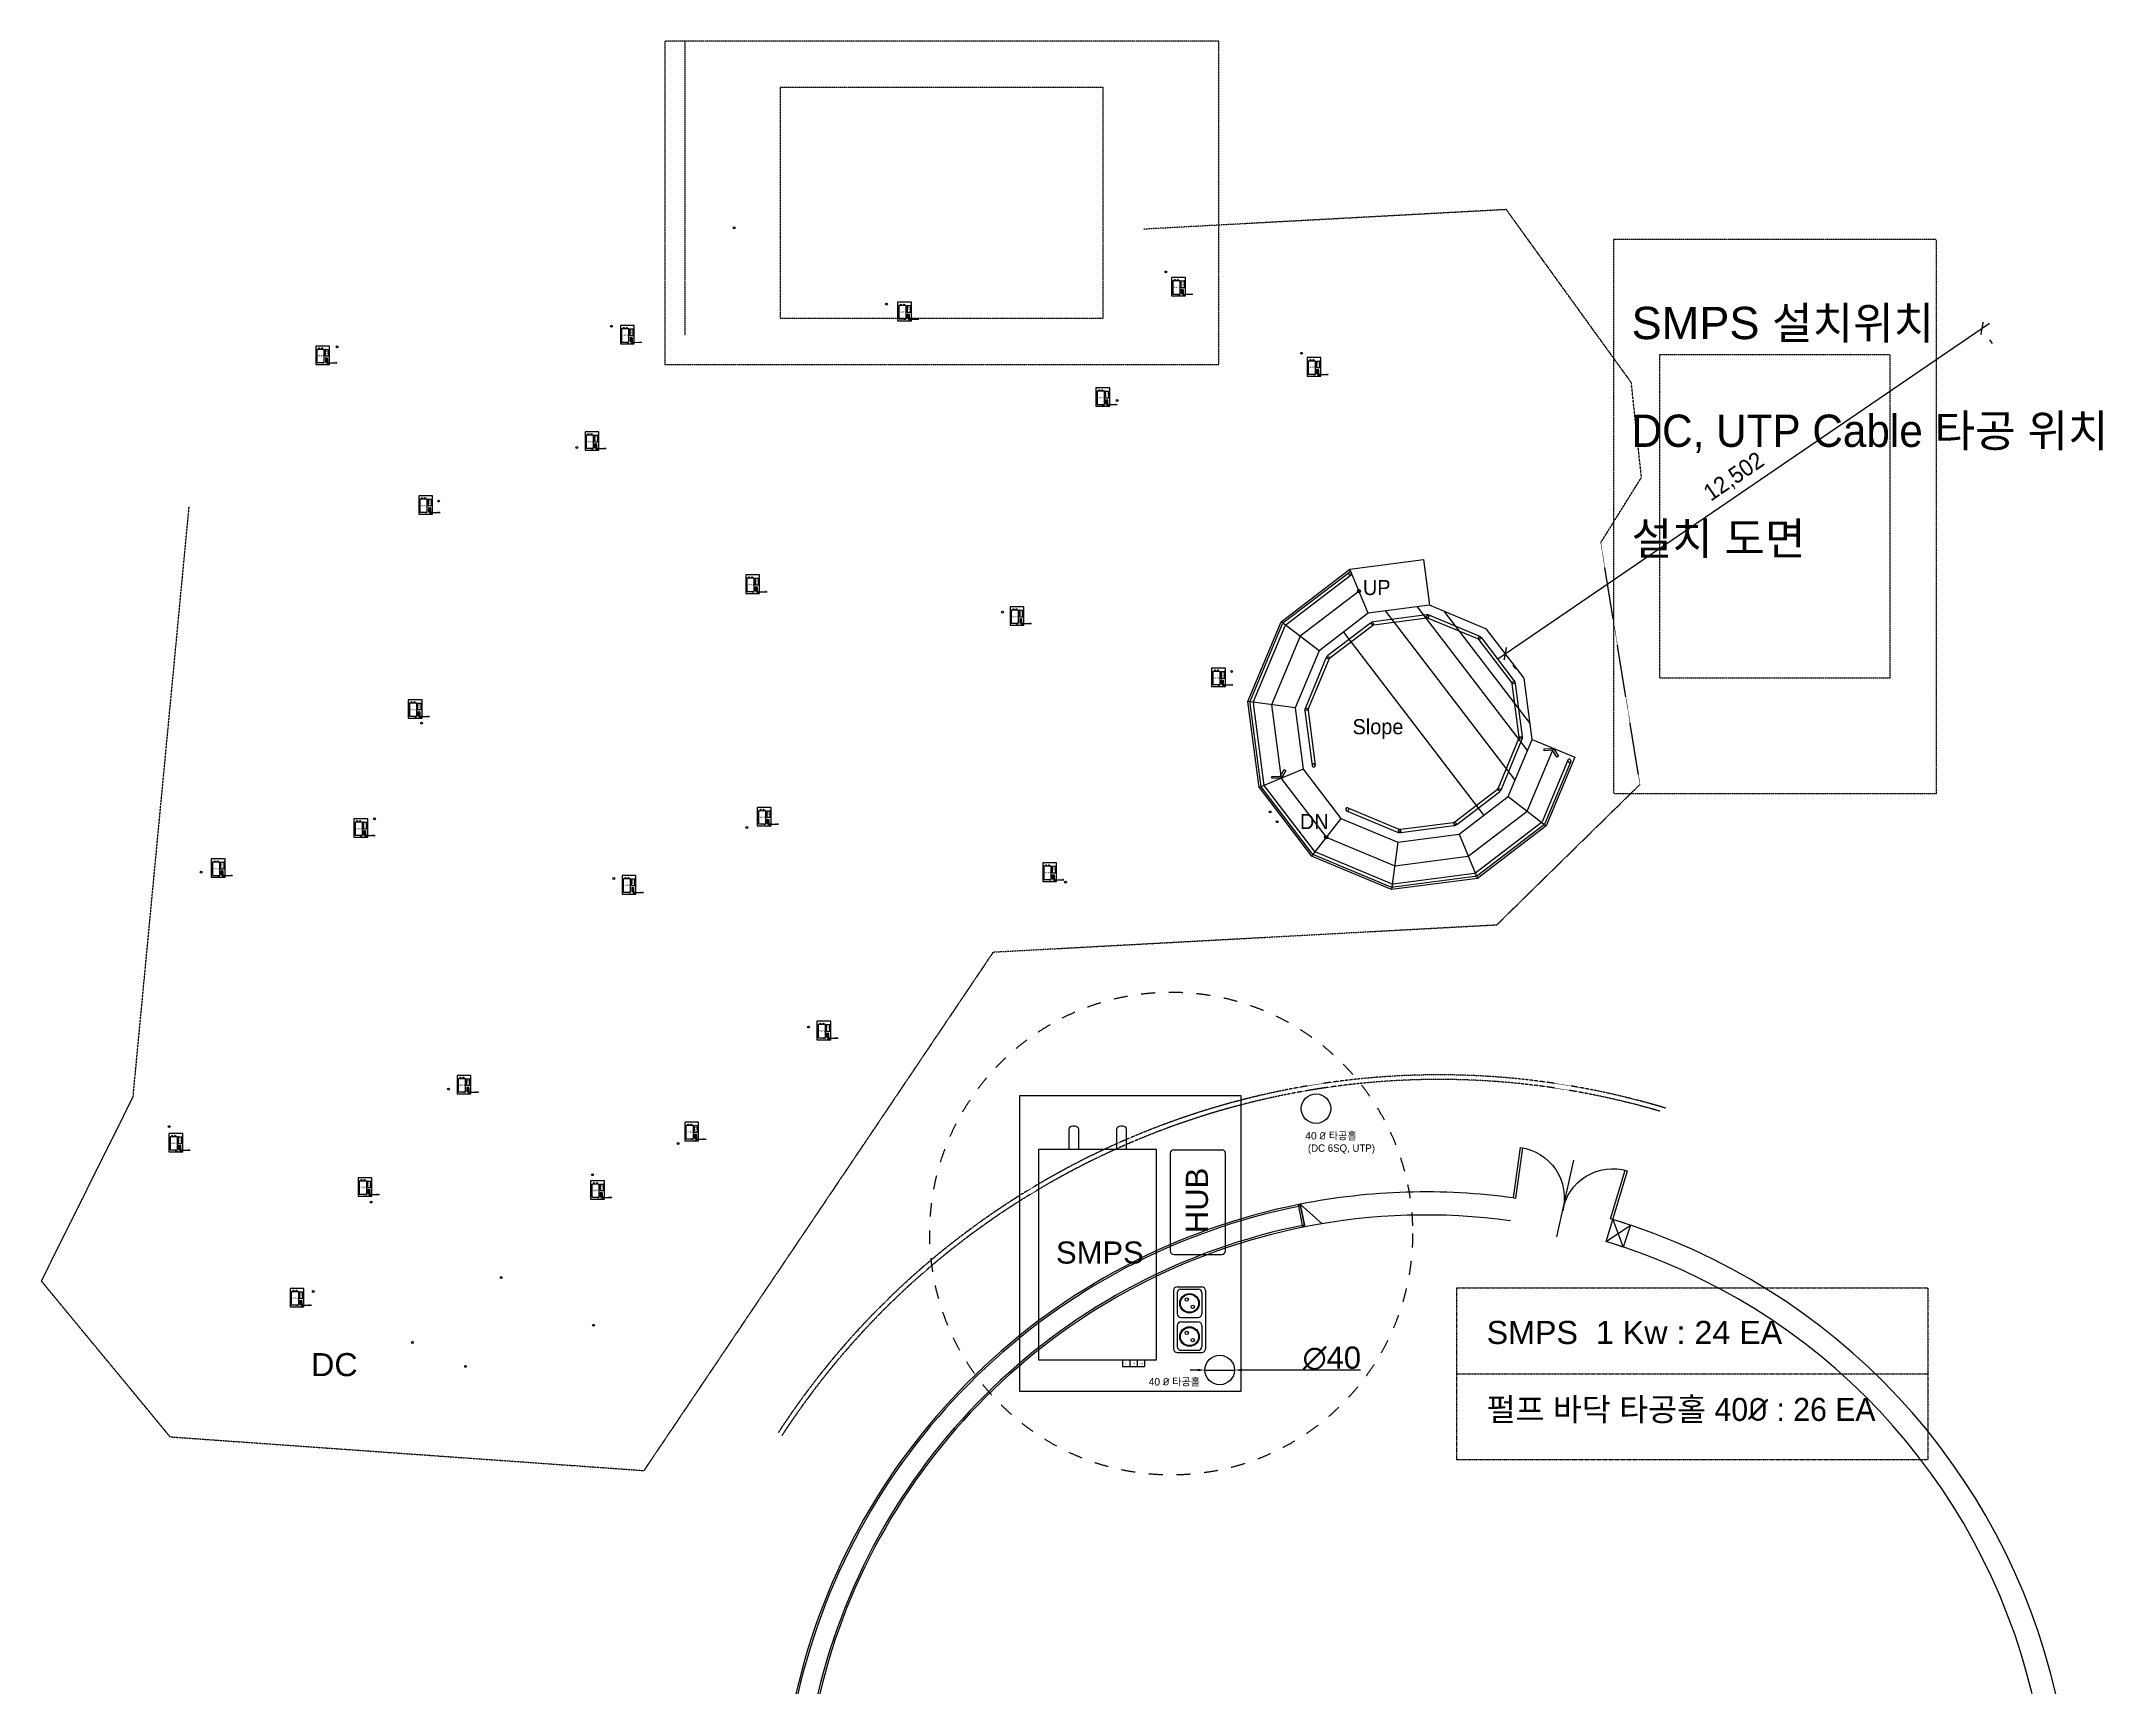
# Model space of a CAD drawing. Header units: millimetres. Extents: x -9372 to 300256, y -58520 to 166772.
# Drawn here: x 91385 to 136048, y 59517 to 95313 of the extents above; entities that cross this region are included whole.
import ezdxf

# ---------------------------------------------------------------- set-up
doc = ezdxf.new("R2010")
doc.units = ezdxf.units.MM
doc.linetypes.add('HIDDEN2', pattern=[0.1875, 0.125, -0.0625])
doc.linetypes.add('JIS_02_1.0', pattern=[2, 1, -1])
for name, color, linetype in [('2-몰탈', 9, 'Continuous'), ('arredi', 3, 'Continuous'), ('DWG', 7, 'Continuous'), ('SMPS 박스', 7, 'Continuous'), ('원본-1층 평면도$0$$0$LEADER', 6, 'Continuous'), ('원본-1층 평면도$0$200-EquipID-2d', 7, 'Continuous'), ('치수선', 7, 'Continuous')]:
    doc.layers.add(name, color=color, linetype=linetype)
doc.styles.add('CHIHOP', font='HYWULM.TTF')
doc.styles.add('LAY-OUT', font='HYWULM.TTF')
doc.styles.get("Standard").update_dxf_attribs({"font": 'ARIAL.TTF'})
doc.dimstyles.new('ARTware', dxfattribs={"dimtxt": 30, "dimasz": 10, "dimexe": 1.25, "dimexo": 10, "dimtad": 1, "dimtxsty": 'Standard', "dimcen": 2.5, "dimclrt": 1, "dimadec": 0, "dimazin": 0, "dimtfac": 1, "dimtmove": 0, "dimatfit": 3, "dimfxl": 1, "dimarcsym": 0})
doc.dimstyles.new('SCALE 200', dxfattribs={"dimscale": 200, "dimtxt": 1.8, "dimasz": 1, "dimexe": 1.5, "dimexo": 2, "dimgap": 0.7, "dimtad": 1, "dimdec": 0, "dimzin": 0, "dimlunit": 6, "dimtxsty": 'LAY-OUT', "dimblk": 'ARCHTICK', "dimcen": 0, "dimdle": 1, "dimclrd": 8, "dimclre": 8, "dimclrt": 6, "dimadec": 0, "dimazin": 0, "dimtfac": 1, "dimtdec": 0, "dimtix": 1, "dimtmove": 2, "dimatfit": 0, "dimldrblk": 'ARCHTICK', "dimfxl": 1.5, "dimtolj": 1, "dimtzin": 0, "dimarcsym": 0})

# ---------------------------------------------------------------- blocks, each defined once
blk = doc.blocks.new('*D6')
at = {"layer": 'Defpoints', "color": 0}
for p in [(-626.1, 14915.9), (-586.1, 14915.9)]:
    blk.add_point(p, dxfattribs=at)
at = {"layer": 'SMPS 박스', "color": 0, "lineweight": -2}
for p, q in [((-636.1, 14915.9), (-646.1, 14915.9)), ((-626.1, 14915.9), (-586.1, 14915.9)), ((-415.6, 14915.8), (-576.1, 14915.9))]:
    blk.add_line(p, q, dxfattribs=at)
at = {"layer": 'SMPS 박스', "color": 0}
for points in [[(-636.1, 14917.5), (-636.1, 14914.2), (-626.1, 14915.9)], [(-576.1, 14917.5), (-576.1, 14914.2), (-586.1, 14915.9)]]:
    blk.add_solid(points, dxfattribs=at)
at = {"layer": 'SMPS 박스', "color": 1, "insert": (-454.3, 14931.7), "char_height": 30, "attachment_point": 5, "rotation": 359.9745}
blk.add_mtext('∅40', dxfattribs=at)
blk = doc.blocks.new('A$C0E6B04B3')
at = {"layer": '2-몰탈', "color": 8, "ltscale": 0.5}
for p, q in [((766, 2302), (0, 1512)), ((802, 2267), (37, 1478)), ((766, 2302), (802, 2267)), ((2418, 929), (1786, 30)), ((2459, 900), (1826, 0)), ((2459, 900), (2418, 929))]:
    blk.add_line(p, q, dxfattribs=at)
for centre, start, end in [((766, 2302), 225.8758, 322.6302), ((2459, 900), 138.1273, 234.8817)]:
    blk.add_arc(centre, 1100, start, end, dxfattribs=at)
blk = doc.blocks.new('미르무대')
at = {"layer": '원본-1층 평면도$0$200-EquipID-2d', "ltscale": 0.5}
h = blk.add_hatch(color=8, dxfattribs=at)
h.dxf.hatch_style = 1
edge = h.paths.add_edge_path()
edge.add_arc((3613407, -200887), 33.3, 0, 360)
h = blk.add_hatch(color=8, dxfattribs=at)
h.dxf.hatch_style = 1
edge = h.paths.add_edge_path()
edge.add_arc((3613012, -206252), 33.3, 0, 360)
at = {"color": 7, "linetype": 'ByBlock', "ltscale": 100}
blk.add_line((3613193, -200517), (3613216, -200543), dxfattribs=at)
at = {"layer": '2-몰탈', "color": 1, "lineweight": 25, "ltscale": 0.5}
for p, q in [((3611873, -201702), (3613220, -200540)), ((3611269, -203410), (3611854, -201730)), ((3611603, -205209), (3611266, -203444)), ((3618137, -204274), (3617662, -205638)), ((3612777, -206569), (3611603, -205209)), ((3617643, -205666), (3616296, -206828)), ((3614484, -207173), (3612804, -206588)), ((3616266, -206842), (3614518, -207176))]:
    blk.add_line(p, q, dxfattribs=at)
at = {"layer": '2-몰탈', "color": 6, "lineweight": 25, "ltscale": 0.5}
blk.add_line((3611496, -205260), (3612721, -206680), dxfattribs=at)
for points in [[(3611496, -205260), (3611144, -203418), (3611762, -201647), (3613182, -200421), (3614761, -200120), (3614948, -201103)], [(3617339, -203874), (3618284, -204203), (3617755, -205721), (3616335, -206946), (3614492, -207298), (3612721, -206680)]]:
    blk.add_lwpolyline(points, dxfattribs=at)
at = {"layer": '2-몰탈', "color": 1, "lineweight": 25, "ltscale": 0.5}
for points in [[(3618203, -204297), (3617728, -205661, -0.131652), (3617689, -205719), (3616342, -206881, -0.131652), (3616279, -206911), (3614531, -207244, -0.131652), (3614461, -207239), (3612781, -206654, -0.131652), (3612724, -206614), (3611538, -205240), (3611198, -203457, -0.131652), (3611203, -203387), (3611788, -201707, -0.131652), (3611828, -201649), (3613175, -200487)], [(3613419, -205653), (3614549, -206047, 0.131652), (3614619, -206052), (3615759, -205835, 0.131652), (3615822, -205804), (3616700, -205046, 0.131652), (3616739, -204988), (3617121, -203893, 0.131652), (3617126, -203823), (3616909, -202683, 0.131652), (3616879, -202621), (3616121, -201742, 0.131652), (3616063, -201703), (3614967, -201321, 0.131652), (3614897, -201316), (3613758, -201533, 0.131652), (3613695, -201564), (3612816, -202321, 0.131652), (3612777, -202379), (3612395, -203475, 0.131652), (3612390, -203545), (3612614, -204720)], [(3613442, -205587), (3614572, -205981, 0.131652), (3614606, -205983), (3615745, -205766, 0.131652), (3615776, -205751), (3616654, -204993, 0.131652), (3616673, -204965), (3617055, -203870, 0.131652), (3617057, -203836), (3616840, -202697, 0.131652), (3616826, -202666), (3616068, -201788, 0.131652), (3616040, -201769), (3614944, -201387, 0.131652), (3614911, -201385), (3613771, -201602, 0.131652), (3613741, -201617), (3612862, -202374, 0.131652), (3612843, -202402), (3612461, -203498, 0.131652), (3612459, -203531), (3612683, -204707)]]:
    blk.add_lwpolyline(points, format="xyb", dxfattribs=at)
at = {"layer": '2-몰탈', "color": 6, "lineweight": 25, "ltscale": 0.5}
blk.add_lwpolyline([(3616213, -201543), (3614948, -201103), (3613632, -201353), (3612618, -202229), (3612177, -203494), (3612428, -204810), (3613303, -205824), (3614568, -206265), (3615884, -206014), (3616899, -205139), (3617339, -203874), (3617089, -202558)], close=True, dxfattribs=at)
at = {"layer": '2-몰탈', "color": 1, "lineweight": 25, "ltscale": 0.5}
for centre, radius, start, end in [((3613193, -200517), 35, 310.7895, 130.7895), ((3611916, -201751), 65, 130.7895, 160.7895), ((3611330, -203431), 65, 160.7895, 190.7895), ((3618170, -204285), 35, 340.7895, 160.7895), ((3612649, -204713), 35, 190.7895, 10.7895), ((3613431, -205620), 35, 70.7895, 250.7895), ((3617601, -205616), 65, 310.7895, 340.7895), ((3612826, -206526), 65, 220.7895, 250.7895), ((3614506, -207112), 65, 250.7895, 280.7895), ((3616254, -206779), 65, 280.7895, 310.7895)]:
    blk.add_arc(centre, radius, start, end, dxfattribs=at)
at = {"layer": '원본-1층 평면도$0$$0$LEADER', "color": 8}
for points in [[(3617933, -204200), (3617901, -204224), (3617793, -204081), (3617616, -204103), (3617611, -204063), (3617812, -204038)], [(3611760, -205045), (3611758, -205005), (3611936, -204996), (3612018, -204837), (3612054, -204855), (3611962, -205035)]]:
    blk.add_lwpolyline(points, close=True, dxfattribs=at)
for centre, start, end in [((3613193, -200517), 130.7895, 310.7896), ((3618170, -204285), 160.7895, 340.7895)]:
    blk.add_arc(centre, 35, start, end, dxfattribs=at)
at = {"layer": '원본-1층 평면도$0$200-EquipID-2d', "color": 8, "ltscale": 0.5}
for p, q in [((3613632, -201353), (3613182, -200421)), ((3614007, -201282), (3617024, -204779)), ((3614687, -201152), (3617252, -204125)), ((3615269, -201214), (3617276, -203540)), ((3612618, -202229), (3611762, -201647)), ((3613125, -201791), (3616391, -205577)), ((3612177, -203494), (3611144, -203418)), ((3612428, -204810), (3611496, -205260)), ((3616899, -205139), (3617755, -205721)), ((3613303, -205824), (3612721, -206680)), ((3614568, -206265), (3614492, -207298)), ((3615884, -206014), (3616335, -206946))]:
    blk.add_line(p, q, dxfattribs=at)
blk.add_lwpolyline([(3613440, -200881), (3613407, -200887), (3612190, -201938), (3611661, -203456), (3611962, -205035), (3613012, -206252), (3614530, -206781), (3616109, -206480), (3617327, -205430), (3617812, -204038)], dxfattribs=at)
for centre, radius in [((3613407, -200887), 33.3), ((3614925, -201349), 25), ((3613740, -201576), 25), ((3616075, -201748), 25), ((3612822, -202367), 25), ((3616866, -202665), 25), ((3612423, -203512), 25), ((3617094, -203848), 25), ((3616694, -205000), 25), ((3615777, -205792), 25), ((3613012, -206252), 33.3), ((3614591, -206019), 25)]:
    blk.add_circle(centre, radius, dxfattribs=at)
for centre, start, end in [((3612649, -204713), 10.7895, 190.7895), ((3613431, -205620), 250.7895, 70.7895)]:
    blk.add_arc(centre, 35, start, end, dxfattribs=at)
blk = doc.blocks.new('_ARCHTICK')
at = {"color": 0, "linetype": 'ByBlock', "const_width": 0.15}
blk.add_lwpolyline([(-0.5, -0.5), (0.5, 0.5)], dxfattribs=at)
blk = doc.blocks.new('*D12')
at = {"layer": 'Defpoints', "color": 0, "linetype": 'ByBlock', "ltscale": 100}
for p in [(260961, -7927), (260961, -7927), (250634, -14973)]:
    blk.add_point(p, dxfattribs=at)
at = {"layer": '치수선', "color": 8, "linetype": 'ByBlock', "lineweight": -2, "ltscale": 100}
for p, q in [((250469, -15086), (261126, -7815)), ((261187, -8258), (261130, -8175)), ((250859, -15304), (250803, -15221))]:
    blk.add_line(p, q, dxfattribs=at)
at = {"layer": '치수선', "color": 8, "linetype": 'ByBlock', "lineweight": -2, "ltscale": 100, "xscale": 200, "yscale": 200, "zscale": 200}
for p, rotation in [((260961, -7927), 34.30348897808195), ((250634, -14973), 214.3034889780819)]:
    blk.add_blockref('_ARCHTICK', p, dxfattribs=dict(at, rotation=rotation))
at = {"layer": '치수선', "color": 6, "linetype": 'ByBlock', "ltscale": 100, "insert": (255598, -11157), "char_height": 360, "attachment_point": 5, "rotation": 34.3035, "style": 'LAY-OUT'}
blk.add_mtext('\\A1;12,502', dxfattribs=at)
blk = doc.blocks.new('SMPS 박스')
at = {"layer": 'SMPS 박스'}
for p, q in [((-668.286, 15214.107), (-603.459, 15214.107)), ((-673.286, 15209.107), (-673.286, 15077.259)), ((-598.459, 15077.259), (-598.459, 15209.107)), ((-668.286, 15072.259), (-603.459, 15072.259)), ((-668.588, 15023.482), (-668.588, 14944.543)), ((-663.588, 15028.482), (-630.403, 15028.482)), ((-663.588, 15020.482), (-663.588, 14992.013)), ((-658.588, 15025.482), (-635.403, 15025.482)), ((-630.403, 15020.482), (-630.403, 14992.013)), ((-625.403, 15023.482), (-625.403, 14944.543)), ((-663.588, 14976.013), (-663.588, 14947.543)), ((-658.588, 14987.013), (-635.403, 14987.013)), ((-658.588, 14981.013), (-635.403, 14981.013)), ((-630.403, 14976.013), (-630.403, 14947.543)), ((-663.588, 14939.543), (-630.403, 14939.543)), ((-658.588, 14942.543), (-635.403, 14942.543)), ((-737.842, 14929.539), (-737.842, 14920.447)), ((-737.842, 14929.539), (-707.842, 14929.539)), ((-737.842, 14920.447), (-707.842, 14920.447)), ((-727.842, 14929.539), (-727.842, 14920.447)), ((-717.842, 14929.539), (-717.842, 14920.447)), ((-707.842, 14929.539), (-707.842, 14920.447))]:
    blk.add_line(p, q, dxfattribs=at)
for points in [[(-877.107, 15287.055), (-877.107, 14887.055), (-577.107, 14887.055), (-577.107, 15287.055)], [(-851.49, 15214.539), (-851.49, 14929.539), (-691.49, 14929.539), (-691.49, 15214.539)]]:
    blk.add_lwpolyline(points, close=True, dxfattribs=at)
for points in [[(-804.954, 15246.593), (-802.478, 15246.593, -0.41421356), (-797.478, 15241.593), (-797.478, 15214.539), (-809.954, 15214.539), (-809.954, 15241.593, -0.41421356)], [(-737.724, 15246.593, -0.41421356), (-732.724, 15241.593), (-732.724, 15214.539), (-745.2, 15214.539), (-745.2, 15241.593, -0.41421356), (-740.2, 15246.593)]]:
    blk.add_lwpolyline(points, format="xyb", close=True, dxfattribs=at)
for centre, radius in [((-646.995, 15006.247), 13.266), ((-646.995, 15006.247), 12.266), ((-650.719, 15011.255), 2.279), ((-642.593, 15001.46), 2.279), ((-646.995, 14961.162), 13.266), ((-646.995, 14961.162), 12.266), ((-650.719, 14966.17), 2.279), ((-642.593, 14956.375), 2.279)]:
    blk.add_circle(centre, radius, dxfattribs=at)
at = {"layer": 'SMPS 박스', "color": 5}
blk.add_circle((-606.083, 14915.866), 20, dxfattribs=at)
at = {"layer": 'SMPS 박스'}
for centre, start, end in [((-668.286, 15209.107), 90, 180), ((-603.459, 15209.107), 0, 90), ((-668.286, 15077.259), 180, 270), ((-603.459, 15077.259), 270, 0), ((-663.588, 15023.482), 90, 180), ((-658.588, 15020.482), 90, 180), ((-635.403, 15020.482), 0, 90), ((-630.403, 15023.482), 0, 90), ((-658.588, 14992.013), 180, 270), ((-635.403, 14992.013), 270, 0), ((-658.588, 14976.013), 90, 180), ((-635.403, 14976.013), 0, 90), ((-663.588, 14944.543), 180, 270), ((-658.588, 14947.543), 180, 270), ((-635.403, 14947.543), 270, 0), ((-630.403, 14944.543), 270, 0)]:
    blk.add_arc(centre, 5, start, end, dxfattribs=at)
at = {"layer": 'SMPS 박스', "insert": (-652.063, 15101.222), "char_height": 30, "width": 7.09247, "attachment_point": 1, "rotation": 90}
blk.add_mtext('HUB', dxfattribs=at)
at = {"layer": 'SMPS 박스', "attachment_point": 1}
for s, insert, char_height, width in [('SMPS', (-827.79, 15089.919), 30, 7.09247), ('L', (-733.529, 14926.015), 2.5, 7.09247), ('N', (-723.529, 14926.015), 2.5, 7.09247), ('FG', (-714.981, 14926.015), 2.5, 7.09247), ('{\\C5;40 \\fISOCPEUR|b0|i0|c0|p34;%%C\\fArial|b0|i0|c0|p34; \\fGulim|b0|i0|c129|p50;타공홀}', (-702.386, 14904.943), 10, 131.77072)]:
    blk.add_mtext(s, dxfattribs=dict(at, insert=insert, char_height=char_height, width=width))
at = {"layer": 'SMPS 박스'}
dim = blk.add_diameter_dim_2p(p1=(-626.083, 14915.875), p2=(-586.083, 14915.857), dimstyle='ARTware', dxfattribs=at)
dim.commit()
dim.dimension.update_dxf_attribs({"geometry": '*D6', "text_midpoint": (-454.277, 14915.798), "dimtype": 131})
blk = doc.blocks.new('바닥')
at = {"layer": '2-몰탈', "color": 1, "linetype": 'HIDDEN2', "ltscale": 3}
for p, q in [((232859.6, -1708.1), (232859.6, -8072.8)), ((250655.5, -5354.4), (242793.2, -5779.6)), ((253363.4, -9103.2), (250655.5, -5354.4)), ((253583, -11157), (253363.4, -9103.2)), ((252702.4, -12569.1), (253583, -11157)), ((220905.9, -24561.6), (222120.7, -11768.8)), ((253552.4, -17806.4), (252702.4, -12569.1)), ((250451.1, -20846.2), (253552.4, -17806.4)), ((239544.2, -21436.8), (250451.1, -20846.2)), ((231975.8, -32668.8), (239544.2, -21436.8)), ((220905.9, -24561.6), (218914.6, -28561.6)), ((218914.6, -28561.6), (221703.7, -31938.2)), ((221703.7, -31938.2), (231975.8, -32668.8))]:
    blk.add_line(p, q, dxfattribs=at)
at = {"layer": '2-몰탈', "color": 8, "ltscale": 0.5}
for p, q in [((251753.3, -27608.2), (252115.7, -25946.6)), ((246190.1, -26900.4), (246150.8, -26908.2)), ((246197.9, -26939.7), (246150.8, -26908.2)), ((246248.9, -27398.5), (246151.7, -26908.8)), ((246197.9, -26939.7), (246158.6, -26947.4)), ((246158.7, -26947.4), (246190.1, -26900.4)), ((246669.2, -27320.8), (246190.1, -26900.3)), ((252960.5, -27231.2), (253185.9, -27827.4)), ((246280.3, -27351.5), (246241.1, -27359.3)), ((246288.1, -27390.7), (246241.1, -27359.3)), ((246280.2, -27351.5), (246248.8, -27398.5)), ((246288.1, -27390.7), (246248.8, -27398.5)), ((252815.9, -27709.8), (253344.2, -27353.1))]:
    blk.add_line(p, q, dxfattribs=at)
at = {"layer": '2-몰탈', "color": 8, "linetype": 'HIDDEN2', "ltscale": 3}
for points in [[(244424.2, -8708.1), (244424.2, -1708.1), (232424.2, -1708.1), (232424.2, -8708.1)], [(241924.2, -7708.1), (241924.2, -2708.1), (234924.2, -2708.1), (234924.2, -7708.1)], [(252974.6, -18000.1), (259974.6, -18000.1), (259974.6, -6000.1), (252974.6, -6000.1)], [(253974.6, -15500.1), (258974.6, -15500.1), (258974.6, -8500.1), (253974.6, -8500.1)]]:
    blk.add_lwpolyline(points, close=True, dxfattribs=at)
at = {"layer": '2-몰탈', "color": 1, "linetype": 'HIDDEN2', "ltscale": 3}
for radius, start, end in [(17100, 73.33701, 146.87759), (17000, 73.66138, 146.87114)]:
    blk.add_arc((249199, -41198.5), radius, start, end, dxfattribs=at)
at = {"layer": '2-몰탈', "color": 8, "ltscale": 0.5}
for radius, end in [(13960, 167.04713), (13540, 166.63802)]:
    blk.add_arc((248912.3, -40633.1), radius, 101.21217, end, dxfattribs=at)
at = {"layer": 'arredi', "color": 3, "linetype": 'Continuous', "ltscale": 10}
for p, q in [((246190.1, -26900.3), (246287.3, -27390.8)), ((246288.1, -27390.7), (246190.1, -26900.4)), ((252815.9, -27709.8), (252960.5, -27231.2)), ((253344.2, -27353.1), (253185.9, -27827.4))]:
    blk.add_line(p, q, dxfattribs=at)
for radius, start, end in [(14000, 82.19855, 101.21216), (14000, 101.21217, 167.08478), (13500, 82.19855, 101.20903), (14000, 12.91522, 73.19261), (14000, 71.54494, 73.19261), (13500, 101.21217, 166.59769), (13500, 13.40231, 73.19261), (13500, 71.54494, 73.19261)]:
    blk.add_arc((248912.3, -40633.1), radius, start, end, dxfattribs=at)
at = {"layer": '2-몰탈', "color": 8, "ltscale": 0.5, "xscale": -1, "rotation": 128.0743309620538}
blk.add_blockref('A$C0E6B04B3', (252152.3, -24740.4), dxfattribs=at)
at = {"layer": '치수선', "color": 7, "linetype": 'ByBlock', "rotation": 356.6149388130787}
blk.add_blockref('미르무대', (-3347776.6, 400274.2), dxfattribs=at)
at = {"layer": 'DWG', "color": 3, "style": 'CHIHOP'}
for s, p in [('UP', (247548.7, -13704.9)), ('Slope', (247324.1, -16720.2)), ('DN', (246184.7, -18773.8))]:
    blk.add_text(s, height=329.47, dxfattribs=at).set_placement(p)
at = {"layer": '치수선', "color": 7, "linetype": 'ByBlock', "ltscale": 100}
dim = blk.add_aligned_dim(p1=(250633.9, -14973.1), p2=(260961.2, -7927.4), distance=0, dimstyle='SCALE 200', dxfattribs=at)
dim.commit()
dim.dimension.update_dxf_attribs({"geometry": '*D12', "text_midpoint": (255597.6, -11157.2)})

msp = doc.modelspace()

# ---------------------------------------------------------------- linework, layer by layer
at = {"linetype": 'JIS_02_1.0'}
for p, q in [((122045, 68310), (132260, 68310)), ((122045, 68310), (122045, 64589)), ((132260, 68310), (132260, 64589)), ((122045, 66450), (132260, 66450)), ((122045, 64589), (132260, 64589))]:
    msp.add_line(p, q, dxfattribs=at)
at = {"linetype": 'JIS_02_1.0', "ltscale": 300}
msp.add_circle((115865, 69486), 5230, dxfattribs=at)
at = {"layer": 'SMPS 박스', "color": 2}
msp.add_circle((106398, 91272), 20, dxfattribs=at)
at = {"layer": 'SMPS 박스', "color": 1}
for centre, radius in [((115750, 90316), 20), ((109698, 89619), 20), ((103739, 89139), 20), ((97793, 88693), 20), ((118688, 88554), 20), ((114696, 87530), 20), ((102988, 86514), 20), ((99995, 85353), 20), ((112211, 82947), 20), ((117175, 81660), 20), ((99624, 80541), 20), ((118010, 78618), 20), ((98604, 78469), 20), ((106672, 78283), 20), ((118160, 78407), 20), ((94848, 77313), 20), ((103789, 77176), 20), ((113577, 77099), 20), ((108006, 73959), 20), ((100208, 72616), 20), ((119003, 72192), 320), ((94155, 71803), 20), ((105186, 71436), 20), ((103325, 70760), 20), ((98533, 70169), 20), ((101351, 68532), 20), ((97279, 68232), 20), ((103350, 67499), 20), ((99426, 67125), 20), ((100579, 66609), 20)]:
    msp.add_circle(centre, radius, dxfattribs=at)

# ---------------------------------------------------------------- block references
for name, p in [('바닥', (-127530, 97021)), ('SMPS 박스', (116750, 74908)), ('SMPS 박스', (110815, 74372)), ('SMPS 박스', (104809, 73868)), ('SMPS 박스', (98209, 73424)), ('SMPS 박스', (119685, 73172)), ('SMPS 박스', (115110, 72518)), ('SMPS 박스', (104043, 71567)), ('SMPS 박스', (100440, 70181)), ('SMPS 박스', (107524, 68466)), ('SMPS 박스', (113251, 67775)), ('SMPS 박스', (117619, 66447)), ('SMPS 박스', (100212, 65762)), ('SMPS 박스', (107775, 63430)), ('SMPS 박스', (99034, 63184)), ('SMPS 박스', (95945, 62316)), ('SMPS 박스', (113958, 62227)), ('SMPS 박스', (104845, 61953)), ('SMPS 박스', (109067, 58797)), ('SMPS 박스', (101271, 57625)), ('SMPS 박스', (95026, 56367)), ('SMPS 박스', (106204, 56609)), ('SMPS 박스', (99127, 55409)), ('SMPS 박스', (104164, 55344)), ('SMPS 박스', (97654, 53011))]:
    msp.add_blockref(name, p)
at = {"layer": 'SMPS 박스', "xscale": 16, "yscale": 16, "zscale": 16}
msp.add_blockref('SMPS 박스', (126614, -172124), dxfattribs=at)

# ---------------------------------------------------------------- texts
at = {"color": 1, "insert": (125839, 89560), "char_height": 700, "width": 11633.25, "attachment_point": 1}
msp.add_mtext('SMPS {\\fGulim|b0|i0|c129|p50;설치위치 \\P\\PDC, UTP Cable 타공 위치\\P\\P설치 도면}', dxfattribs=at)
at = {"attachment_point": 1}
for s, insert, char_height, width in [('40 {\\fISOCPEUR|b0|i0|c0|p34;%%C} {\\fGulim|b0|i0|c129|p50;타공홀\\P (DC 6SQ, UTP)}', (118769, 71684), 160, 3050.62), ('SMPS  1 Kw : 24 EA \\P\\P{\\fGulim|b0|i0|c129|p50;펄프 바닥 타공홀 40\\fISOCPEUR|b0|i0|c0|p34;%%C\\fGulim|b0|i0|c129|p50; : 26 EA}', (122699, 67594), 500, 9340.36), ('DC', (97231, 66897), 500, 9340.36)]:
    msp.add_mtext(s, dxfattribs=dict(at, insert=insert, char_height=char_height, width=width))

doc.saveas('drawing.dxf')
